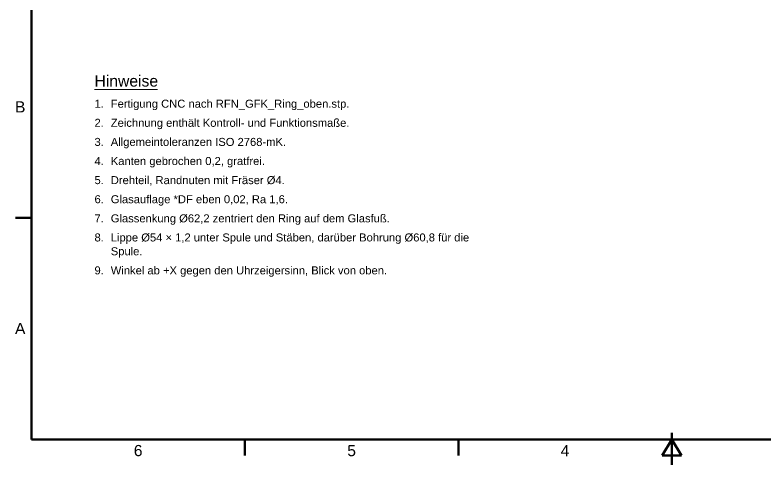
# Model space of a CAD drawing. Header units: inches. Extents: x 0.8 to 17.2, y 0.6 to 12.1.
# Drawn here: x 0.93 to 10.17, y 0.58 to 6.11 of the extents above; entities that cross this region are included whole.
import ezdxf
from ezdxf.enums import TextEntityAlignment as Align

# ---------------------------------------------------------------- set-up
doc = ezdxf.new("R2010")
doc.units = ezdxf.units.IN
doc.header["$MEASUREMENT"] = 0
doc.layers.add('RAHMEN', color=7, linetype='Continuous', lineweight=50)
doc.layers.add('TEXT', color=7, linetype='Continuous', lineweight=18)
doc.styles.add('ISO_14', font='arial.ttf')
doc.styles.add('ISO_75', font='arial.ttf')

msp = doc.modelspace()

# ---------------------------------------------------------------- linework, layer by layer
at = {"layer": 'RAHMEN'}
for p, q in [((1.13386, 11.79724), (1.13386, 0.89173)), ((1.13386, 3.61811), (0.93701, 3.61811)), ((9.00787, 0.57677), (9.00787, 0.97047)), ((1.13386, 0.89173), (16.88189, 0.89173)), ((3.75853, 0.89173), (3.75853, 0.69488)), ((6.3832, 0.89173), (6.3832, 0.69488)), ((9.00787, 0.89173), (8.88976, 0.69488)), ((9.12598, 0.69488), (9.00787, 0.89173)), ((9.00787, 0.89173), (9.00787, 0.69488)), ((8.88976, 0.69488), (9.12598, 0.69488))]:
    msp.add_line(p, q, dxfattribs=at)
at = {"layer": 'TEXT'}
msp.add_line((1.90962, 5.19603), (2.68242, 5.19603), dxfattribs=at)

# ---------------------------------------------------------------- texts
at = {"layer": 'RAHMEN', "style": 'ISO_14'}
for s, p in [('B', (0.99606, 4.9813)), ('A', (0.99606, 2.25492)), ('6', (2.44619, 0.75394)), ('5', (5.07087, 0.75394)), ('4', (7.69554, 0.75394))]:
    msp.add_text(s, height=0.1378, dxfattribs=at).set_placement(p, align=Align.MIDDLE_CENTER)
at = {"layer": 'TEXT', "style": 'ISO_75'}
for s, height, p in [('Hinweise', 0.138, (1.90962, 5.23103)), ('1.', 0.098425, (1.90962, 4.97103)), ('Fertigung CNC nach RFN_GFK_Ring_oben.stp.', 0.0984252, (2.10962, 4.97103)), ('2.', 0.098425, (1.90962, 4.73603)), ('Zeichnung enthält Kontroll- und Funktionsmaße.', 0.0984252, (2.10962, 4.73603)), ('3.', 0.098425, (1.90962, 4.50103)), ('Allgemeintoleranzen ISO 2768-mK.', 0.0984252, (2.10962, 4.50103)), ('4.', 0.098425, (1.90962, 4.26603)), ('Kanten gebrochen 0,2, gratfrei.', 0.0984252, (2.10962, 4.26603)), ('5.', 0.098425, (1.90962, 4.03103)), ('Drehteil, Randnuten mit Fräser Ø4.', 0.0984252, (2.10962, 4.03103)), ('6.', 0.098425, (1.90962, 3.79603)), ('Glasauflage *DF eben 0,02, Ra 1,6.', 0.0984252, (2.10962, 3.79603)), ('7.', 0.098425, (1.90962, 3.56103)), ('Glassenkung Ø62,2 zentriert den Ring auf dem Glasfuß.', 0.0984252, (2.10962, 3.56103)), ('8.', 0.098425, (1.90962, 3.32603)), ('Lippe Ø54 × 1,2 unter Spule und Stäben, darüber Bohrung Ø60,8 für die', 0.0984252, (2.10962, 3.32603)), ('Spule.', 0.098425, (2.10962, 3.15603)), ('9.', 0.098425, (1.90962, 2.92103)), ('Winkel ab +X gegen den Uhrzeigersinn, Blick von oben.', 0.0984252, (2.10962, 2.92103))]:
    msp.add_text(s, height=height, dxfattribs=at).set_placement(p)

doc.saveas('drawing.dxf')
